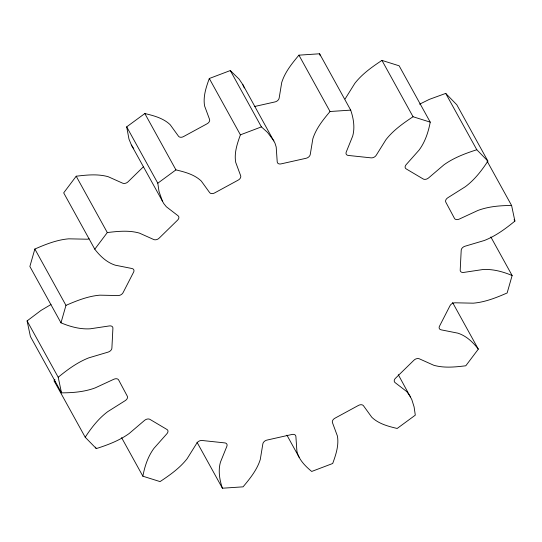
<?xml version="1.0" encoding="UTF-8"?>
<svg xmlns="http://www.w3.org/2000/svg" width="542" height="542" viewBox="0 0 542 542"><rect width="100%" height="100%" fill="white"/><g stroke="black" fill="none" stroke-linecap="round" stroke-linejoin="round"><path stroke-width="0.81" d="M398.282 374.657L411.818 399.596L414.095 406.893L415.308 415.145L397.171 428.465C388.228 426.344 378.628 423.83 371.819 417.286L363.458 405.728A4.282 2.934 -28.9 0 0 358.113 405.612L335.274 418.024A4.282 2.934 -28.9 0 0 332.436 422.591L337.395 435.992C339.068 445.348 335.857 454.806 332.7 463.498L311.697 471.452C305.288 466.167 298.838 459.697 296.914 451.323L295.885 436.432A4.282 2.934 -28.9 0 0 291.671 434.542L267.362 439.996A4.282 2.934 -28.9 0 0 262.856 443.837L260.268 459.535C257.01 469.921 249.95 478.613 243.067 486.838L222.403 488.22C219.585 479.955 218.026 470.768 220.431 462.204L226.888 446.242A4.282 2.934 -28.9 0 0 224.449 442.861L202.362 440.517A4.282 2.934 -28.9 0 0 196.888 443.058L187.146 458.674C179.822 468.085 169.903 475.083 160.053 481.601L142.871 476.201C144.728 466.323 147.952 456.405 154.016 448.261L166.977 433.661A4.282 2.934 -28.9 0 0 166.685 429.311L150.188 419.528A4.282 2.934 -28.9 0 0 144.565 420.375L129.152 433.525C119.301 440.599 107.77 444.935 96.293 448.593L85.209 437.238L54.105 380.891L54.938 379.624M345.112 98.942L354.854 83.326C362.178 73.915 372.097 66.917 381.947 60.399L399.129 65.799L430.233 122.14C428.376 132.024 425.152 141.943 419.088 150.087L406.127 164.687A4.282 2.934 -28.9 0 0 406.419 169.036L422.916 178.819A4.282 2.934 -28.9 0 0 428.539 177.966L443.952 164.822C453.803 157.749 465.334 153.413 476.811 149.748L487.895 161.109C481.675 170.649 474.521 179.869 465.327 186.726L447.834 197.742A4.282 2.934 -28.9 0 0 445.937 202.403L454.338 218.135A4.282 2.934 -28.9 0 0 459.237 219.103L477.983 210.425C488.688 206.455 500.266 205.499 511.601 205.506L514.9 221.095C505.571 228.738 495.659 236.061 484.352 240.485L464.989 246.237A4.282 2.934 -28.9 0 0 461.195 250.506L460.212 269.787A4.282 2.934 -28.9 0 0 463.654 272.43L482.868 269.537C492.929 268.913 502.929 271.65 512.129 275.526L507.143 292.971C496.343 297.673 485.104 302.185 473.254 303.174L454.975 302.795A4.282 2.934 -28.9 0 0 449.86 306.013L439.65 325.911A4.282 2.934 -28.9 0 0 441.1 329.827L457.868 333.161C466.296 335.857 473.037 342.239 478.315 349.136L465.802 365.782C455.219 367.063 444.142 368.235 433.742 365.261L419.325 358.804A4.282 2.934 -28.9 0 0 413.661 360.484L395.775 377.964A4.282 2.934 -28.9 0 0 395.023 382.557L406.785 391.615L410.565 396.9M89.091 238.805A4.282 2.934 -28.9 0 1 87.025 239.205L68.746 238.826C56.896 239.815 45.657 244.327 34.857 249.029L29.871 266.474L60.975 322.822C70.175 326.69 80.175 329.434 90.236 328.804L109.45 325.918A4.282 2.934 -28.9 0 1 112.892 328.56L111.909 347.842A4.282 2.934 -28.9 0 1 108.115 352.104L88.759 357.862C77.452 362.286 67.533 369.61 58.204 377.252L61.503 392.842C72.838 392.848 84.423 391.886 95.121 387.923L113.867 379.244A4.282 2.934 -28.9 0 1 118.766 380.213L127.167 395.938A4.282 2.934 -28.9 0 1 125.27 400.606L107.777 411.622C98.583 418.471 91.429 427.699 85.209 437.238M60.975 322.822L65.961 305.376L34.857 249.029M430.233 122.14L413.051 116.74C403.201 123.264 393.282 130.263 385.958 139.673L376.216 155.283A4.282 2.934 -28.9 0 1 370.742 157.824L348.655 155.479A4.282 2.934 -28.9 0 1 346.216 152.099L352.673 136.144C355.078 127.58 353.519 118.393 350.701 110.128L330.044 111.51C323.154 119.728 316.094 128.42 312.836 138.806L310.248 154.511A4.282 2.934 -28.9 0 1 305.742 158.352L281.433 163.799A4.282 2.934 -28.9 0 1 277.219 161.909L276.196 147.017L274.97 143.115L242.796 84.586L239.171 79.193L230.303 70.548L209.3 78.502C206.143 87.194 202.932 96.652 204.605 106.008L209.564 119.409A4.282 2.934 -28.9 0 1 206.726 123.976L183.887 136.388A4.282 2.934 -28.9 0 1 178.542 136.272L170.181 124.714C163.372 118.17 153.772 115.656 144.829 113.535L126.692 126.855L128.969 139.084L131.435 145.1L163.765 203.555L166.319 206.732L178.081 215.791A4.282 2.934 -28.9 0 1 177.329 220.377L159.443 237.863A4.282 2.934 -28.9 0 1 153.779 239.544L139.362 233.087C128.962 230.113 117.885 231.285 107.302 232.559L94.789 249.205C100.067 256.102 106.808 262.491 115.236 265.18L132.004 268.52A4.282 2.934 -28.9 0 1 133.454 272.436L123.244 292.334A4.282 2.934 -28.9 0 1 118.129 295.553L99.85 295.166C88 296.162 76.761 300.675 65.961 305.376M273.9 140.927L267.572 132.458L261.407 126.889L240.404 134.843C237.247 143.542 234.036 153 235.709 162.356L240.675 175.757A4.282 2.934 -28.9 0 1 237.83 180.317L214.991 192.728A4.282 2.934 -28.9 0 1 209.646 192.613L201.292 181.062C194.476 174.517 184.876 172.004 175.933 169.883L144.829 113.535M143.244 166.95L128.339 181.516A4.282 2.934 -28.9 0 1 122.675 183.196L108.258 176.739C97.858 173.765 86.781 174.937 76.198 176.218L63.685 192.864L94.789 249.205M350.701 110.128L319.597 53.78L298.933 55.162C292.05 63.387 284.99 72.079 281.732 82.465L279.144 98.163A4.282 2.934 -28.9 0 1 274.638 102.004L254.381 106.55M61.503 392.842L30.399 336.494L27.1 320.905L41.05 310.397L51.009 304.509M162.539 201.448L159.009 191.455L157.797 183.196L175.933 169.883M419.596 104.179L429.332 99.376L445.707 93.407L456.791 104.762L487.895 161.109M54.105 380.891L55.27 382.083M133.752 148.759L131.435 145.1M487.041 161.021L511.601 205.506M445.707 93.407L476.811 149.748M514.08 219.612L514.9 221.095M490.842 236.969L512.129 275.526M381.947 60.399L413.051 116.74M452.529 302.429L478.315 349.136M298.933 55.162L330.044 111.51M230.303 70.548L261.407 126.889M209.3 78.502L240.404 134.843M126.692 126.855L157.797 183.196M286.928 435.172L299.204 457.414M76.198 176.218L107.302 232.559M197.024 442.252L222.403 488.22M121.584 437.651L142.871 476.201M27.1 320.905L58.204 377.252M95.48 447.109L96.293 448.593M242.796 84.586L244.32 87.953M319.597 53.78L320.247 55.785"/></g></svg>
